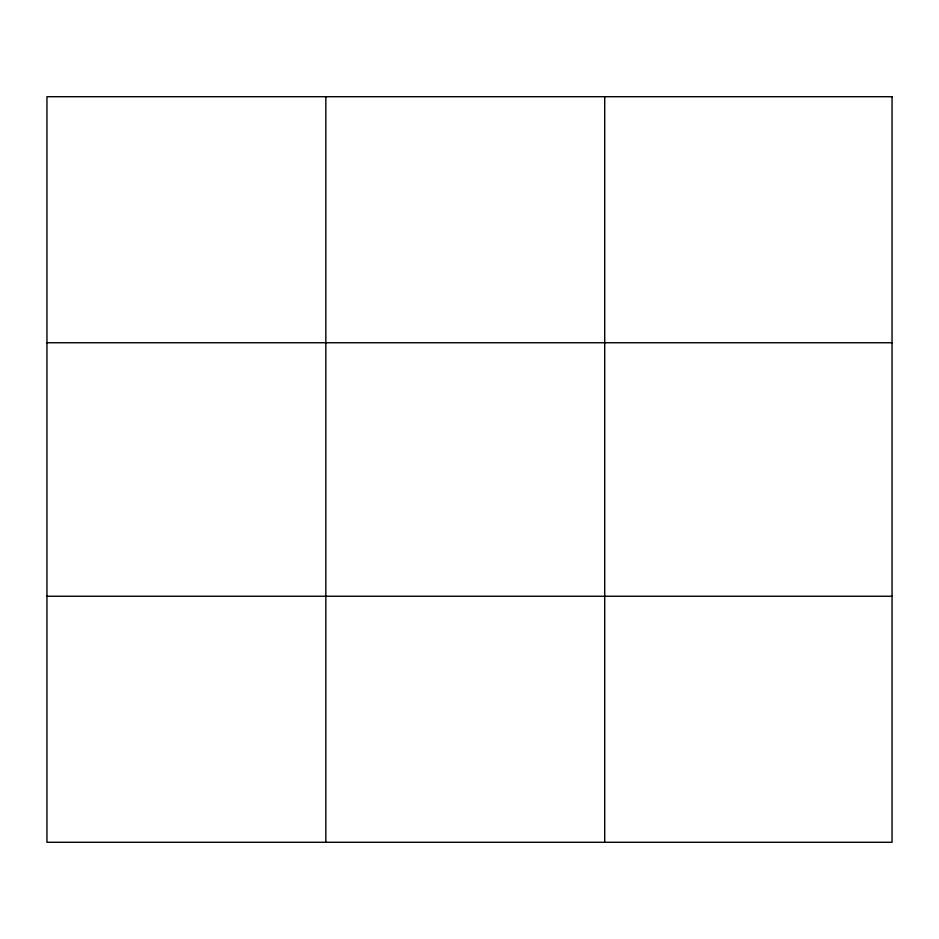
<?xml version="1.0" encoding="UTF-8"?>
<svg xmlns="http://www.w3.org/2000/svg" width="939" height="939" viewBox="0 0 939 939"><rect width="100%" height="100%" fill="white"/><g stroke="black" fill="none" stroke-linecap="round" stroke-linejoin="round"><path stroke-width="1.41" d="M325.833 96.705L325.833 842.295M604.716 96.705L604.716 842.295M46.95 342.747L892.05 342.747M46.95 596.253L892.05 596.253M892.05 96.705L892.05 842.295L46.95 842.295L46.95 96.705L892.05 96.705"/></g></svg>
